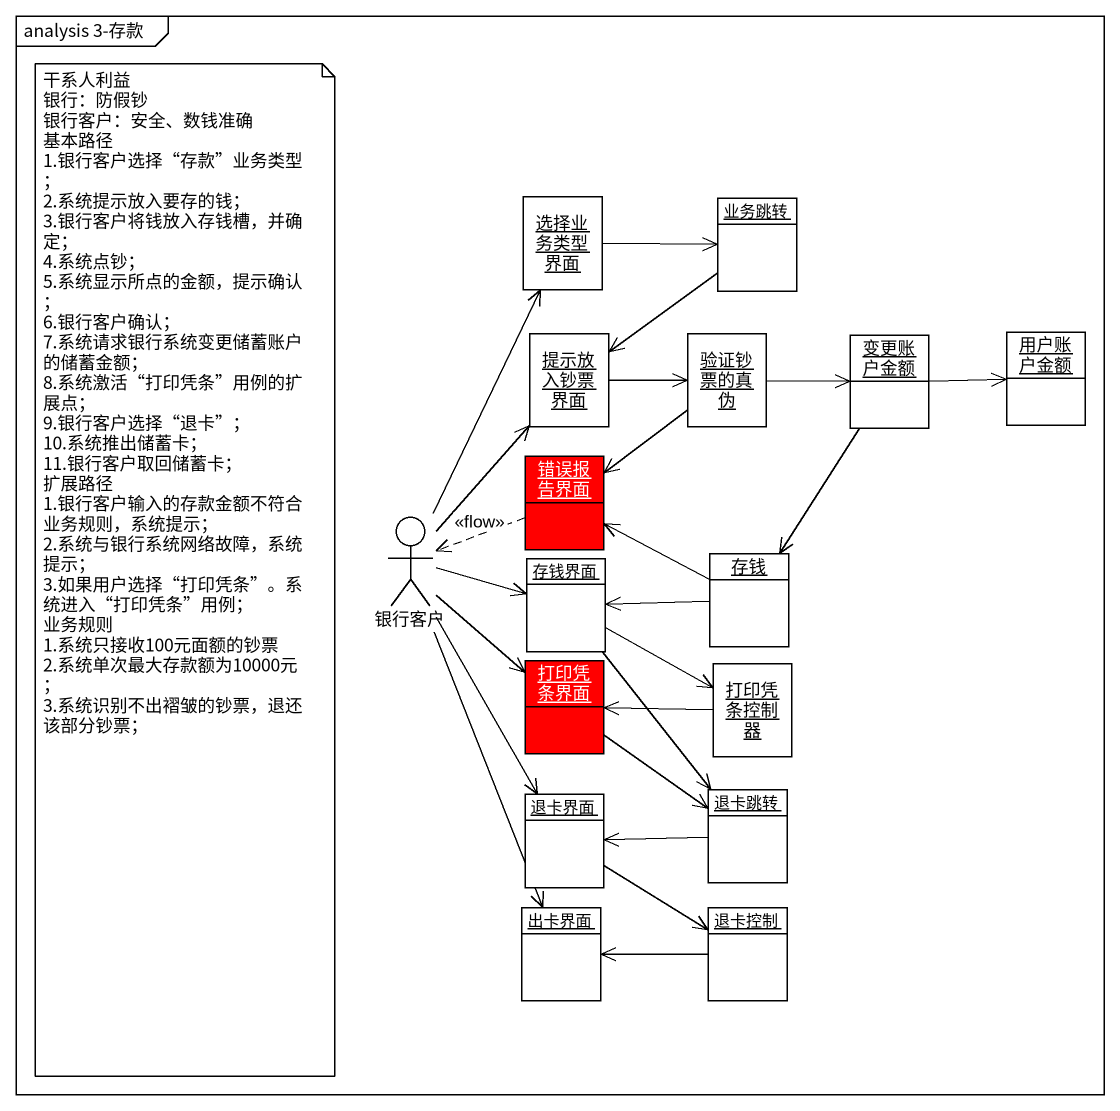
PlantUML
@startuml
mainframe analysis 3-存款
allowmixing
hide circle
hide empty members
object 选择业务类型界面
object 业务跳转
object 提示放入钞票界面
object 验证钞票的真伪
object 变更账户金额
object 用户账户金额
object 错误报告界面 #FF0000
actor 银行客户
object 存钱界面
object 存钱
object 打印凭条界面 #FF0000
object 打印凭条控制器
object 退卡界面
object 退卡跳转
object 出卡界面
object 退卡控制
选择业务类型界面 -right-> 业务跳转
业务跳转 --> 提示放入钞票界面
提示放入钞票界面 -right-> 验证钞票的真伪
验证钞票的真伪 -right-> 变更账户金额
验证钞票的真伪 --> 错误报告界面
变更账户金额 -right-> 用户账户金额
变更账户金额 --> 存钱
错误报告界面 .left.> 银行客户 : <<flow>>
银行客户 -up-> 选择业务类型界面
银行客户 -up-> 提示放入钞票界面
银行客户 -right-> 存钱界面
银行客户 --> 打印凭条界面
银行客户 --> 退卡界面
银行客户 --> 出卡界面
存钱界面 -right-> 打印凭条控制器
存钱界面 --> 退卡跳转
存钱 -left-> 错误报告界面
存钱 -left-> 存钱界面
打印凭条界面 --> 退卡跳转
打印凭条控制器 -left-> 打印凭条界面
退卡界面 --> 退卡控制
退卡跳转 -left-> 退卡界面
退卡控制 -left-> 出卡界面
note as N1
  干系人利益
  银行：防假钞
  银行客户：安全、数钱准确
  基本路径
  1.银行客户选择“存款”业务类型；
  2.系统提示放入要存的钱；
  3.银行客户将钱放入存钱槽，并确定；
  4.系统点钞；
  5.系统显示所点的金额，提示确认；
  6.银行客户确认；
  7.系统请求银行系统变更储蓄账户的储蓄金额；
  8.系统激活“打印凭条”用例的扩展点；
  9.银行客户选择“退卡”；
  10.系统推出储蓄卡；
  11.银行客户取回储蓄卡；
  扩展路径
  1.银行客户输入的存款金额不符合业务规则，系统提示；
  2.系统与银行系统网络故障，系统提示；
  3.如果用户选择“打印凭条”。系统进入“打印凭条”用例；
  业务规则
  1.系统只接收100元面额的钞票
  2.系统单次最大存款额为10000元；
  3.系统识别不出褶皱的钞票，退还该部分钞票；
end note
@enduml
